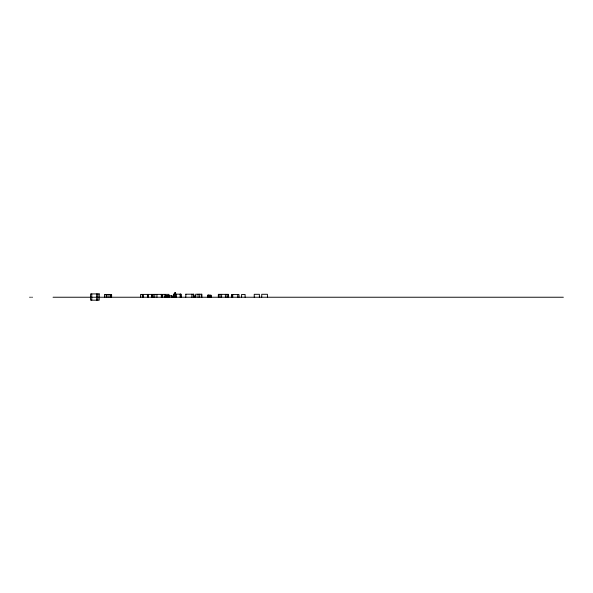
<?xml version="1.0" encoding="UTF-8"?>
<svg xmlns="http://www.w3.org/2000/svg" width="593" height="593" viewBox="0 0 593 593"><rect width="100%" height="100%" fill="white"/><g stroke="black" fill="none" stroke-linecap="round" stroke-linejoin="round"><path stroke-width="0.89" d="M185.787 294.21L193.822 294.21L193.822 297.234M195.912 296.07L194.007 296.07L194.015 297.234M29.65 297.234L30.451 297.234M31.607 297.234L32.407 297.234M53.051 297.234L563.35 297.234M267.428 297.234L267.428 294.284L261.728 294.284L261.728 297.234M259.386 297.234L259.386 294.306L254.234 294.306L254.234 297.234M245.102 297.234L245.102 294.447L241.596 294.447L241.596 297.234M239.009 297.234L239.009 294.588L231.559 294.588L231.559 297.234M237.741 294.588L237.741 297.234M232.738 294.588L232.738 297.234M232.122 294.588L232.122 297.234M228.446 297.234L228.446 294.35L218.335 294.35L218.335 297.234M228.105 294.35L228.105 297.234M226.963 294.35L226.963 297.234M225.384 294.35L225.384 297.234M221.634 294.35L221.634 297.234M220.055 294.35L220.055 297.234M218.698 294.35L218.698 297.234M211.197 297.234L211.197 295.24L207.639 295.24L207.639 297.234M210.826 295.24L210.826 297.234M210.508 295.24L210.508 297.234M209.299 295.24L209.299 297.234M209.203 295.24L209.203 297.234M208.884 295.24L208.884 297.234M208.788 295.24L208.788 297.234M208.566 295.24L208.566 297.234M208.469 295.24L208.469 297.234M208.202 295.24L208.202 297.234M207.898 295.24L207.898 297.234M207.787 295.24L207.787 297.234M201.894 297.234L201.894 294.224L195.683 294.224L195.712 297.234M201.531 294.224L201.531 297.234M199.715 294.224L199.715 297.234M198.032 294.224L198.032 297.234M193.34 294.21L193.34 297.234M191.887 294.21L191.887 297.234M185.868 294.21L185.787 297.234M181.102 297.234L181.102 294.18L173.534 294.18L173.534 297.234M180.776 294.18L180.776 297.234M180.635 294.18L180.635 297.234M180.131 294.18L180.131 297.234M176.106 294.18L176.106 297.234M175.832 294.18L175.832 297.234M175.572 294.395L175.572 292.831L174.69 292.831L174.69 294.395M175.35 292.831L175.358 294.395M174.905 292.831L174.913 294.395M174.083 294.18L174.083 297.234M173.986 294.18L173.927 297.234M172.326 297.234L172.326 295.803L164.95 295.759L164.95 297.234M171.459 295.803L171.459 297.234M169.717 295.803L169.717 297.234M169.146 295.803L169.146 297.234M168.961 297.234L168.961 294.38L162.704 294.38L162.704 297.234M168.797 295.803L168.797 297.234M167.322 295.803L167.322 297.234M167.011 295.759L167.011 297.234M166.329 295.759L166.329 297.234M166.129 295.803L166.129 297.234M165.484 294.38L165.484 297.234M165.121 294.38L165.121 297.234M162.282 297.234L162.282 294.373L140.578 294.417L140.578 297.234M161.563 294.373L161.563 297.234M161.318 294.373L161.318 297.234M156.937 294.373L156.937 297.234M154.788 294.373L154.788 297.234M152.979 294.373L152.979 297.234M152.772 294.373L152.772 297.234M151.904 294.373L151.904 297.234M151.704 294.373L151.719 297.234M148.087 294.373L148.124 297.234M147.946 294.373L147.946 297.234M147.42 294.417L147.42 297.234M143.224 294.417L143.224 297.234M142.661 294.417L142.661 297.234M142.631 294.417L142.631 297.234M142.305 294.417L142.305 297.234M111.617 297.234L111.617 294.447L104.464 294.447L104.464 297.234M111.41 294.447L111.41 297.234M111.291 294.447L111.291 297.234M111.054 294.447L111.054 297.234M111.017 294.447L111.017 297.234M110.024 294.447L110.024 297.234M108.037 294.447L108.037 297.234M106.577 294.447L106.577 297.234M106.451 294.447L106.451 297.234M106.117 294.447L106.117 297.234M97.83 293.913L97.83 300.169M96.674 293.913L96.674 300.169M91.759 293.913L91.759 300.169M99.216 293.913L90.559 293.913L90.559 300.169L99.216 300.169L99.216 293.913"/></g></svg>
